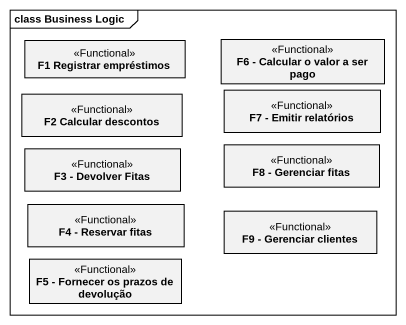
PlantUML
@startuml
mainframe class Business Logic
hide circle
hide empty members
class "F1 Registrar empréstimos" as F1_Registrar_empréstimos <<Functional>>
class "F6 - Calcular o valor a ser pago" as F6_Calcular_o_valor_a_ser <<Functional>>
class "F2 Calcular descontos" as F2_Calcular_descontos <<Functional>>
class "F7 - Emitir relatórios" as F7_Emitir_relatórios <<Functional>>
class "F3 - Devolver Fitas" as F3_Devolver_Fitas <<Functional>>
class "F8 - Gerenciar fitas" as F8_Gerenciar_fitas <<Functional>>
class "F4 - Reservar fitas" as F4_Reservar_fitas <<Functional>>
class "F9 - Gerenciar clientes" as F9_Gerenciar_clientes <<Functional>>
class "F5 - Fornecer os prazos de devolução" as F5_Fornecer_os_prazos_de <<Functional>>
@enduml
